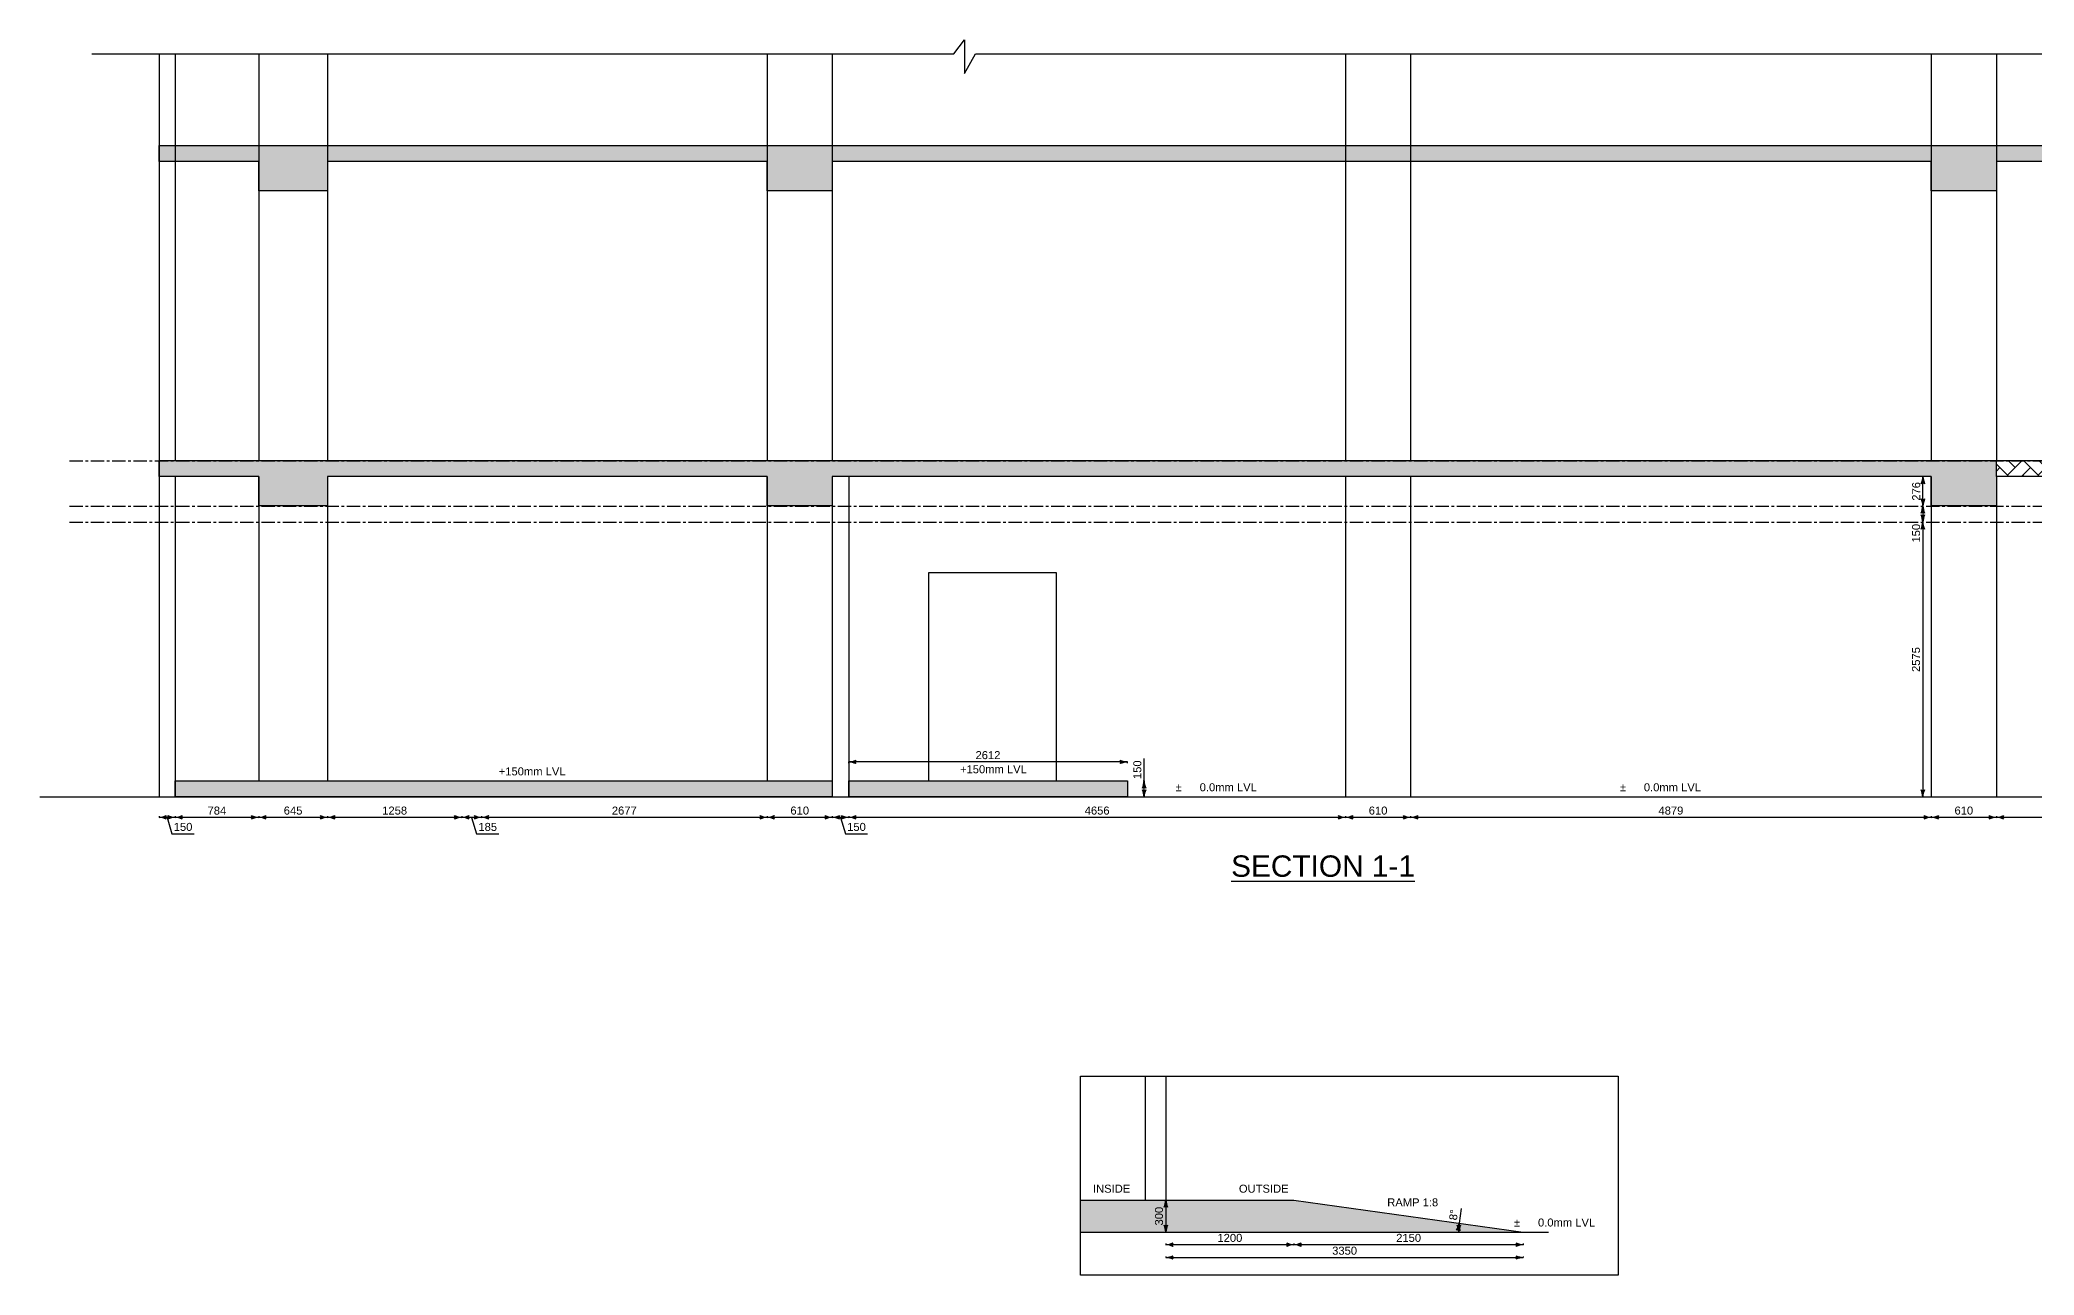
# Model space of a CAD drawing. Header units: millimetres. Extents: x 68727 to 319899, y -4876 to 265722.
# Drawn here: x 229846 to 248535, y 66650 to 78218 of the extents above; entities that cross this region are included whole.
import ezdxf

# ---------------------------------------------------------------- set-up
doc = ezdxf.new("R2010")
doc.units = ezdxf.units.MM
doc.linetypes.add('CENTER', pattern=[2, 1.25, -0.25, 0.25, -0.25])
doc.linetypes.add('WALL', pattern=[21, 12, -3, 0, -3, 0, -3])
for name, color, linetype in [('CLINE', 5, 'CENTER'), ('COL', 4, 'Continuous'), ('Dimensions', 172, 'Continuous'), ('hatch', 9, 'Continuous'), ('POLY', 6, 'Continuous'), ('TEXT', 2, 'Continuous'), ('TEXTS', 1, 'Continuous')]:
    doc.layers.add(name, color=color, linetype=linetype)
for name, color, linetype, lineweight in [('DIMENTIONS', 7, 'Continuous', 25), ('HACH', 252, 'Continuous', 13), ('wall', 5, 'Continuous', 30), ('wall1', 2, 'WALL', 25)]:
    doc.layers.add(name, color=color, linetype=linetype, lineweight=lineweight)
doc.styles.add('ANNTEXT', font='romans.shx')
doc.styles.get("Standard").update_dxf_attribs({"font": 'arial.ttf'})
doc.dimstyles.new('SC-25', dxfattribs={"dimtxt": 75, "dimasz": 0.4, "dimexe": 1, "dimexo": 100, "dimgap": 25, "dimtad": 1, "dimdec": 0, "dimzin": 0, "dimdsep": 46, "dimtxsty": 'Standard', "dimblk1": 'A1', "dimblk2": 'A1', "dimsah": 1, "dimcen": 0.09, "dimdle": 3, "dimclrd": 1, "dimclre": 1, "dimclrt": 1, "dimadec": 0, "dimazin": 0, "dimtfac": 1, "dimtdec": 0, "dimtofl": 0, "dimtmove": 0, "dimatfit": 2, "dimldrblk": 'A1', "dimfxl": 10, "dimfxlon": 1, "dimtolj": 1, "dimtzin": 0, "dimarcsym": 0})

# ---------------------------------------------------------------- blocks, each defined once
blk = doc.blocks.new('A1')
at = {"layer": 'wall', "color": 1}
for p, q in [((-138, 0), (-167, 40)), ((-167, -40), (-138, 0))]:
    blk.add_line(p, q, dxfattribs=at)
for centre, start, end in [((53, 586), 248, 264.8035), ((53, -586), 95.1965, 112)]:
    blk.add_arc(centre, 589, start, end, dxfattribs=at)
blk = doc.blocks.new('*D488')
at = {"layer": 'Defpoints', "color": 0, "transparency": 16777216}
for p in [(248181, 71128), (250283, 71128), (248181, 70937)]:
    blk.add_point(p, dxfattribs=at)
at = {"layer": 'Dimensions', "color": 1, "lineweight": -2, "transparency": 16777216}
for p, q in [((248181, 70947), (248181, 70936)), ((250283, 70937), (248181, 70937)), ((250283, 70947), (250283, 70936))]:
    blk.add_line(p, q, dxfattribs=at)
at = {"layer": 'Dimensions', "color": 1, "lineweight": -2, "transparency": 16777216, "xscale": 0.4, "yscale": 0.4, "zscale": 0.4, "rotation": 180}
blk.add_blockref('A1', (248181, 70937), dxfattribs=at)
at = {"layer": 'Dimensions', "color": 1, "lineweight": -2, "transparency": 16777216, "xscale": 0.4, "yscale": 0.4, "zscale": 0.4}
blk.add_blockref('A1', (250283, 70937), dxfattribs=at)
at = {"layer": 'Dimensions', "color": 1, "transparency": 16777216, "insert": (249232, 71000), "char_height": 75, "attachment_point": 5}
blk.add_mtext('\\A1;2102', dxfattribs=at)
blk = doc.blocks.new('*D489')
at = {"layer": 'Defpoints', "color": 0, "transparency": 16777216}
for p in [(247571, 71128), (248181, 71128), (247571, 70937)]:
    blk.add_point(p, dxfattribs=at)
at = {"layer": 'Dimensions', "color": 1, "lineweight": -2, "transparency": 16777216}
for p, q in [((247571, 70947), (247571, 70936)), ((248181, 70937), (247571, 70937)), ((248181, 70947), (248181, 70936))]:
    blk.add_line(p, q, dxfattribs=at)
at = {"layer": 'Dimensions', "color": 1, "lineweight": -2, "transparency": 16777216, "xscale": 0.4, "yscale": 0.4, "zscale": 0.4, "rotation": 180}
blk.add_blockref('A1', (247571, 70937), dxfattribs=at)
at = {"layer": 'Dimensions', "color": 1, "lineweight": -2, "transparency": 16777216, "xscale": 0.4, "yscale": 0.4, "zscale": 0.4}
blk.add_blockref('A1', (248181, 70937), dxfattribs=at)
at = {"layer": 'Dimensions', "color": 1, "transparency": 16777216, "insert": (247876, 71000), "char_height": 75, "attachment_point": 5}
blk.add_mtext('\\A1;610', dxfattribs=at)
blk = doc.blocks.new('*D490')
at = {"layer": 'Defpoints', "color": 0, "transparency": 16777216}
for p in [(242692, 71128), (247571, 71128), (242692, 70937)]:
    blk.add_point(p, dxfattribs=at)
at = {"layer": 'Dimensions', "color": 1, "lineweight": -2, "transparency": 16777216}
for p, q in [((242692, 70947), (242692, 70936)), ((247571, 70937), (242692, 70937)), ((247571, 70947), (247571, 70936))]:
    blk.add_line(p, q, dxfattribs=at)
at = {"layer": 'Dimensions', "color": 1, "lineweight": -2, "transparency": 16777216, "xscale": 0.4, "yscale": 0.4, "zscale": 0.4, "rotation": 180}
blk.add_blockref('A1', (242692, 70937), dxfattribs=at)
at = {"layer": 'Dimensions', "color": 1, "lineweight": -2, "transparency": 16777216, "xscale": 0.4, "yscale": 0.4, "zscale": 0.4}
blk.add_blockref('A1', (247571, 70937), dxfattribs=at)
at = {"layer": 'Dimensions', "color": 1, "transparency": 16777216, "insert": (245131, 71000), "char_height": 75, "attachment_point": 5}
blk.add_mtext('\\A1;4879', dxfattribs=at)
blk = doc.blocks.new('*D491')
at = {"layer": 'Defpoints', "color": 0, "transparency": 16777216}
for p in [(242082, 71128), (242692, 71128), (242082, 70937)]:
    blk.add_point(p, dxfattribs=at)
at = {"layer": 'Dimensions', "color": 1, "lineweight": -2, "transparency": 16777216}
for p, q in [((242082, 70947), (242082, 70936)), ((242692, 70937), (242082, 70937)), ((242692, 70947), (242692, 70936))]:
    blk.add_line(p, q, dxfattribs=at)
at = {"layer": 'Dimensions', "color": 1, "lineweight": -2, "transparency": 16777216, "xscale": 0.4, "yscale": 0.4, "zscale": 0.4, "rotation": 180}
blk.add_blockref('A1', (242082, 70937), dxfattribs=at)
at = {"layer": 'Dimensions', "color": 1, "lineweight": -2, "transparency": 16777216, "xscale": 0.4, "yscale": 0.4, "zscale": 0.4}
blk.add_blockref('A1', (242692, 70937), dxfattribs=at)
at = {"layer": 'Dimensions', "color": 1, "transparency": 16777216, "insert": (242387, 71000), "char_height": 75, "attachment_point": 5}
blk.add_mtext('\\A1;610', dxfattribs=at)
blk = doc.blocks.new('*D492')
at = {"layer": 'Defpoints', "color": 0, "transparency": 16777216}
for p in [(237426, 71128), (242082, 71128), (237426, 70937)]:
    blk.add_point(p, dxfattribs=at)
at = {"layer": 'Dimensions', "color": 1, "lineweight": -2, "transparency": 16777216}
for p, q in [((237426, 70947), (237426, 70936)), ((242082, 70937), (237426, 70937)), ((242082, 70947), (242082, 70936))]:
    blk.add_line(p, q, dxfattribs=at)
at = {"layer": 'Dimensions', "color": 1, "lineweight": -2, "transparency": 16777216, "xscale": 0.4, "yscale": 0.4, "zscale": 0.4, "rotation": 180}
blk.add_blockref('A1', (237426, 70937), dxfattribs=at)
at = {"layer": 'Dimensions', "color": 1, "lineweight": -2, "transparency": 16777216, "xscale": 0.4, "yscale": 0.4, "zscale": 0.4}
blk.add_blockref('A1', (242082, 70937), dxfattribs=at)
at = {"layer": 'Dimensions', "color": 1, "transparency": 16777216, "insert": (239754, 71000), "char_height": 75, "attachment_point": 5}
blk.add_mtext('\\A1;4656', dxfattribs=at)
blk = doc.blocks.new('*D493')
at = {"layer": 'Defpoints', "color": 0, "transparency": 16777216}
for p in [(237272, 71128), (237426, 71128), (237272, 70937)]:
    blk.add_point(p, dxfattribs=at)
at = {"layer": 'Dimensions', "color": 1, "lineweight": -2, "transparency": 16777216}
for p, q in [((237272, 70947), (237272, 70936)), ((237425, 70937), (237272, 70937)), ((237349, 70937), (237395, 70784)), ((237426, 70947), (237426, 70936)), ((237395, 70784), (237603, 70784))]:
    blk.add_line(p, q, dxfattribs=at)
at = {"layer": 'Dimensions', "color": 1, "lineweight": -2, "transparency": 16777216, "xscale": 0.4, "yscale": 0.4, "zscale": 0.4, "rotation": 180}
blk.add_blockref('A1', (237272, 70937), dxfattribs=at)
at = {"layer": 'Dimensions', "color": 1, "lineweight": -2, "transparency": 16777216, "xscale": 0.4, "yscale": 0.4, "zscale": 0.4}
blk.add_blockref('A1', (237426, 70937), dxfattribs=at)
at = {"layer": 'Dimensions', "color": 1, "transparency": 16777216, "insert": (237499, 70847), "char_height": 75, "attachment_point": 5}
blk.add_mtext('\\A1;150', dxfattribs=at)
blk = doc.blocks.new('*D494')
at = {"layer": 'Defpoints', "color": 0, "transparency": 16777216}
for p in [(236662, 71278), (237272, 71128), (236662, 70937)]:
    blk.add_point(p, dxfattribs=at)
at = {"layer": 'Dimensions', "color": 1, "lineweight": -2, "transparency": 16777216}
for p, q in [((236662, 70947), (236662, 70936)), ((237272, 70937), (236662, 70937)), ((237272, 70947), (237272, 70936))]:
    blk.add_line(p, q, dxfattribs=at)
at = {"layer": 'Dimensions', "color": 1, "lineweight": -2, "transparency": 16777216, "xscale": 0.4, "yscale": 0.4, "zscale": 0.4, "rotation": 180}
blk.add_blockref('A1', (236662, 70937), dxfattribs=at)
at = {"layer": 'Dimensions', "color": 1, "lineweight": -2, "transparency": 16777216, "xscale": 0.4, "yscale": 0.4, "zscale": 0.4}
blk.add_blockref('A1', (237272, 70937), dxfattribs=at)
at = {"layer": 'Dimensions', "color": 1, "transparency": 16777216, "insert": (236967, 71000), "char_height": 75, "attachment_point": 5}
blk.add_mtext('\\A1;610', dxfattribs=at)
blk = doc.blocks.new('*D495')
at = {"layer": 'Defpoints', "color": 0, "transparency": 16777216}
for p in [(233985, 71278), (236662, 71278), (233985, 70937)]:
    blk.add_point(p, dxfattribs=at)
at = {"layer": 'Dimensions', "color": 1, "lineweight": -2, "transparency": 16777216}
for p, q in [((233985, 70947), (233985, 70936)), ((236662, 70937), (233985, 70937)), ((236662, 70947), (236662, 70936))]:
    blk.add_line(p, q, dxfattribs=at)
at = {"layer": 'Dimensions', "color": 1, "lineweight": -2, "transparency": 16777216, "xscale": 0.4, "yscale": 0.4, "zscale": 0.4, "rotation": 180}
blk.add_blockref('A1', (233985, 70937), dxfattribs=at)
at = {"layer": 'Dimensions', "color": 1, "lineweight": -2, "transparency": 16777216, "xscale": 0.4, "yscale": 0.4, "zscale": 0.4}
blk.add_blockref('A1', (236662, 70937), dxfattribs=at)
at = {"layer": 'Dimensions', "color": 1, "transparency": 16777216, "insert": (235323, 71000), "char_height": 75, "attachment_point": 5}
blk.add_mtext('\\A1;2677', dxfattribs=at)
blk = doc.blocks.new('*D496')
at = {"layer": 'Defpoints', "color": 0, "transparency": 16777216}
for p in [(233800, 71278), (233985, 71278), (233800, 70937)]:
    blk.add_point(p, dxfattribs=at)
at = {"layer": 'Dimensions', "color": 1, "lineweight": -2, "transparency": 16777216}
for p, q in [((233800, 70947), (233800, 70936)), ((233985, 70937), (233800, 70937)), ((233892, 70937), (233938, 70784)), ((233985, 70947), (233985, 70936)), ((233938, 70784), (234148, 70784))]:
    blk.add_line(p, q, dxfattribs=at)
at = {"layer": 'Dimensions', "color": 1, "lineweight": -2, "transparency": 16777216, "xscale": 0.4, "yscale": 0.4, "zscale": 0.4, "rotation": 180}
blk.add_blockref('A1', (233800, 70937), dxfattribs=at)
at = {"layer": 'Dimensions', "color": 1, "lineweight": -2, "transparency": 16777216, "xscale": 0.4, "yscale": 0.4, "zscale": 0.4}
blk.add_blockref('A1', (233985, 70937), dxfattribs=at)
at = {"layer": 'Dimensions', "color": 1, "transparency": 16777216, "insert": (234043, 70847), "char_height": 75, "attachment_point": 5}
blk.add_mtext('\\A1;185', dxfattribs=at)
blk = doc.blocks.new('*D497')
at = {"layer": 'Defpoints', "color": 0, "transparency": 16777216}
for p in [(232542, 71278), (233800, 71278), (232542, 70937)]:
    blk.add_point(p, dxfattribs=at)
at = {"layer": 'Dimensions', "color": 1, "lineweight": -2, "transparency": 16777216}
for p, q in [((232542, 70947), (232542, 70936)), ((233800, 70937), (232542, 70937)), ((233800, 70947), (233800, 70936))]:
    blk.add_line(p, q, dxfattribs=at)
at = {"layer": 'Dimensions', "color": 1, "lineweight": -2, "transparency": 16777216, "xscale": 0.4, "yscale": 0.4, "zscale": 0.4, "rotation": 180}
blk.add_blockref('A1', (232542, 70937), dxfattribs=at)
at = {"layer": 'Dimensions', "color": 1, "lineweight": -2, "transparency": 16777216, "xscale": 0.4, "yscale": 0.4, "zscale": 0.4}
blk.add_blockref('A1', (233800, 70937), dxfattribs=at)
at = {"layer": 'Dimensions', "color": 1, "transparency": 16777216, "insert": (233171, 71000), "char_height": 75, "attachment_point": 5}
blk.add_mtext('\\A1;1258', dxfattribs=at)
blk = doc.blocks.new('*D498')
at = {"layer": 'Defpoints', "color": 0, "transparency": 16777216}
for p in [(231897, 71278), (232542, 71278), (231897, 70937)]:
    blk.add_point(p, dxfattribs=at)
at = {"layer": 'Dimensions', "color": 1, "lineweight": -2, "transparency": 16777216}
for p, q in [((231897, 70947), (231897, 70936)), ((232542, 70937), (231897, 70937)), ((232542, 70947), (232542, 70936))]:
    blk.add_line(p, q, dxfattribs=at)
at = {"layer": 'Dimensions', "color": 1, "lineweight": -2, "transparency": 16777216, "xscale": 0.4, "yscale": 0.4, "zscale": 0.4, "rotation": 180}
blk.add_blockref('A1', (231897, 70937), dxfattribs=at)
at = {"layer": 'Dimensions', "color": 1, "lineweight": -2, "transparency": 16777216, "xscale": 0.4, "yscale": 0.4, "zscale": 0.4}
blk.add_blockref('A1', (232542, 70937), dxfattribs=at)
at = {"layer": 'Dimensions', "color": 1, "transparency": 16777216, "insert": (232219, 71000), "char_height": 75, "attachment_point": 5}
blk.add_mtext('\\A1;645', dxfattribs=at)
blk = doc.blocks.new('*D499')
at = {"layer": 'Defpoints', "color": 0, "transparency": 16777216}
for p in [(231113, 71278), (231897, 71278), (231113, 70937)]:
    blk.add_point(p, dxfattribs=at)
at = {"layer": 'Dimensions', "color": 1, "lineweight": -2, "transparency": 16777216}
for p, q in [((231113, 70947), (231113, 70936)), ((231897, 70937), (231113, 70937)), ((231897, 70947), (231897, 70936))]:
    blk.add_line(p, q, dxfattribs=at)
at = {"layer": 'Dimensions', "color": 1, "lineweight": -2, "transparency": 16777216, "xscale": 0.4, "yscale": 0.4, "zscale": 0.4, "rotation": 180}
blk.add_blockref('A1', (231113, 70937), dxfattribs=at)
at = {"layer": 'Dimensions', "color": 1, "lineweight": -2, "transparency": 16777216, "xscale": 0.4, "yscale": 0.4, "zscale": 0.4}
blk.add_blockref('A1', (231897, 70937), dxfattribs=at)
at = {"layer": 'Dimensions', "color": 1, "transparency": 16777216, "insert": (231505, 71000), "char_height": 75, "attachment_point": 5}
blk.add_mtext('\\A1;784', dxfattribs=at)
blk = doc.blocks.new('*D500')
at = {"layer": 'Defpoints', "color": 0, "transparency": 16777216}
for p in [(231113, 71278), (230963, 71128), (230963, 70937)]:
    blk.add_point(p, dxfattribs=at)
at = {"layer": 'Dimensions', "color": 1, "lineweight": -2, "transparency": 16777216}
for p, q in [((230963, 70947), (230963, 70936)), ((231113, 70937), (230963, 70937)), ((231038, 70937), (231084, 70784)), ((231113, 70947), (231113, 70936)), ((231084, 70784), (231292, 70784))]:
    blk.add_line(p, q, dxfattribs=at)
at = {"layer": 'Dimensions', "color": 1, "lineweight": -2, "transparency": 16777216, "xscale": 0.4, "yscale": 0.4, "zscale": 0.4, "rotation": 180}
blk.add_blockref('A1', (230963, 70937), dxfattribs=at)
at = {"layer": 'Dimensions', "color": 1, "lineweight": -2, "transparency": 16777216, "xscale": 0.4, "yscale": 0.4, "zscale": 0.4}
blk.add_blockref('A1', (231113, 70937), dxfattribs=at)
at = {"layer": 'Dimensions', "color": 1, "transparency": 16777216, "insert": (231188, 70847), "char_height": 75, "attachment_point": 5}
blk.add_mtext('\\A1;150', dxfattribs=at)
blk = doc.blocks.new('*D501')
at = {"layer": 'Defpoints', "color": 0, "transparency": 16777216}
for p in [(240037, 71278), (240194, 71278), (240037, 71128)]:
    blk.add_point(p, dxfattribs=at)
at = {"layer": 'Dimensions', "color": 1, "lineweight": -2, "transparency": 16777216}
for p, q in [((240194, 71278), (240194, 71487)), ((240184, 71278), (240195, 71278)), ((240194, 71129), (240194, 71278)), ((240184, 71128), (240195, 71128))]:
    blk.add_line(p, q, dxfattribs=at)
at = {"layer": 'Dimensions', "color": 1, "lineweight": -2, "transparency": 16777216, "xscale": 0.4, "yscale": 0.4, "zscale": 0.4}
for p, rotation in [((240194, 71278), 90), ((240194, 71128), 270)]:
    blk.add_blockref('A1', p, dxfattribs=dict(at, rotation=rotation))
at = {"layer": 'Dimensions', "color": 1, "transparency": 16777216, "insert": (240131, 71383), "char_height": 75, "attachment_point": 5, "rotation": 90}
blk.add_mtext('\\A1;150', dxfattribs=at)
blk = doc.blocks.new('*D502')
at = {"layer": 'Defpoints', "color": 0, "transparency": 16777216}
for p in [(237426, 71456), (237426, 71278), (240037, 71278)]:
    blk.add_point(p, dxfattribs=at)
at = {"layer": 'Dimensions', "color": 1, "lineweight": -2, "transparency": 16777216}
for p, q in [((237426, 71446), (237426, 71457)), ((240037, 71456), (237426, 71456)), ((240037, 71446), (240037, 71457))]:
    blk.add_line(p, q, dxfattribs=at)
at = {"layer": 'Dimensions', "color": 1, "lineweight": -2, "transparency": 16777216, "xscale": 0.4, "yscale": 0.4, "zscale": 0.4, "rotation": 180}
blk.add_blockref('A1', (237426, 71456), dxfattribs=at)
at = {"layer": 'Dimensions', "color": 1, "lineweight": -2, "transparency": 16777216, "xscale": 0.4, "yscale": 0.4, "zscale": 0.4}
blk.add_blockref('A1', (240037, 71456), dxfattribs=at)
at = {"layer": 'Dimensions', "color": 1, "transparency": 16777216, "insert": (238731, 71519), "char_height": 75, "attachment_point": 5}
blk.add_mtext('\\A1;2612', dxfattribs=at)
blk = doc.blocks.new('*D882')
at = {"layer": 'Defpoints', "color": 0, "transparency": 16777216}
for p in [(240398, 67352), (240398, 67052), (240398, 67052)]:
    blk.add_point(p, dxfattribs=at)
at = {"layer": 'POLY', "color": 1, "lineweight": -2, "transparency": 16777216}
for p, q in [((240398, 67352), (240399, 67352)), ((240398, 67352), (240398, 67052)), ((240398, 67052), (240399, 67052))]:
    blk.add_line(p, q, dxfattribs=at)
at = {"layer": 'POLY', "color": 1, "lineweight": -2, "transparency": 16777216, "xscale": 0.4, "yscale": 0.4, "zscale": 0.4}
for p, rotation in [((240398, 67352), 90), ((240398, 67052), 270)]:
    blk.add_blockref('A1', p, dxfattribs=dict(at, rotation=rotation))
at = {"layer": 'POLY', "color": 1, "transparency": 16777216, "insert": (240334, 67202), "char_height": 75, "attachment_point": 5, "rotation": 90}
blk.add_mtext('\\A1;300', dxfattribs=at)
blk = doc.blocks.new('*D883')
at = {"layer": 'Defpoints', "color": 0, "transparency": 16777216}
for p in [(240398, 67352), (241598, 67352), (241598, 66935)]:
    blk.add_point(p, dxfattribs=at)
at = {"layer": 'POLY', "color": 1, "lineweight": -2, "transparency": 16777216}
for p, q in [((240398, 66945), (240398, 66934)), ((240398, 66935), (241597, 66935)), ((241598, 66945), (241598, 66934))]:
    blk.add_line(p, q, dxfattribs=at)
at = {"layer": 'POLY', "color": 1, "lineweight": -2, "transparency": 16777216, "xscale": 0.4, "yscale": 0.4, "zscale": 0.4, "rotation": 180}
blk.add_blockref('A1', (240398, 66935), dxfattribs=at)
at = {"layer": 'POLY', "color": 1, "lineweight": -2, "transparency": 16777216, "xscale": 0.4, "yscale": 0.4, "zscale": 0.4}
blk.add_blockref('A1', (241598, 66935), dxfattribs=at)
at = {"layer": 'POLY', "color": 1, "transparency": 16777216, "insert": (240998, 66998), "char_height": 75, "attachment_point": 5}
blk.add_mtext('\\A1;1200', dxfattribs=at)
blk = doc.blocks.new('*D884')
at = {"layer": 'Defpoints', "color": 0, "transparency": 16777216}
for p in [(241598, 67352), (243748, 67052), (243748, 66935)]:
    blk.add_point(p, dxfattribs=at)
at = {"layer": 'POLY', "color": 1, "lineweight": -2, "transparency": 16777216}
for p, q in [((241598, 66945), (241598, 66934)), ((241598, 66935), (243747, 66935)), ((243748, 66945), (243748, 66934))]:
    blk.add_line(p, q, dxfattribs=at)
at = {"layer": 'POLY', "color": 1, "lineweight": -2, "transparency": 16777216, "xscale": 0.4, "yscale": 0.4, "zscale": 0.4, "rotation": 180}
blk.add_blockref('A1', (241598, 66935), dxfattribs=at)
at = {"layer": 'POLY', "color": 1, "lineweight": -2, "transparency": 16777216, "xscale": 0.4, "yscale": 0.4, "zscale": 0.4}
blk.add_blockref('A1', (243748, 66935), dxfattribs=at)
at = {"layer": 'POLY', "color": 1, "transparency": 16777216, "insert": (242673, 66998), "char_height": 75, "attachment_point": 5}
blk.add_mtext('\\A1;2150', dxfattribs=at)
blk = doc.blocks.new('*D885')
at = {"layer": 'Defpoints', "color": 0, "transparency": 16777216}
for p in [(240398, 67352), (243748, 67052), (243748, 66815)]:
    blk.add_point(p, dxfattribs=at)
at = {"layer": 'POLY', "color": 1, "lineweight": -2, "transparency": 16777216}
for p, q in [((240398, 66825), (240398, 66814)), ((240398, 66815), (243747, 66815)), ((243748, 66825), (243748, 66814))]:
    blk.add_line(p, q, dxfattribs=at)
at = {"layer": 'POLY', "color": 1, "lineweight": -2, "transparency": 16777216, "xscale": 0.4, "yscale": 0.4, "zscale": 0.4, "rotation": 180}
blk.add_blockref('A1', (240398, 66815), dxfattribs=at)
at = {"layer": 'POLY', "color": 1, "lineweight": -2, "transparency": 16777216, "xscale": 0.4, "yscale": 0.4, "zscale": 0.4}
blk.add_blockref('A1', (243748, 66815), dxfattribs=at)
at = {"layer": 'POLY', "color": 1, "transparency": 16777216, "insert": (242073, 66878), "char_height": 75, "attachment_point": 5}
blk.add_mtext('\\A1;3350', dxfattribs=at)
blk = doc.blocks.new('*D886')
at = {"layer": 'Defpoints', "color": 0, "transparency": 16777216}
for p in [(240398, 67352), (240398, 67052), (240399, 67052)]:
    blk.add_point(p, dxfattribs=at)
at = {"layer": 'POLY', "color": 1, "lineweight": -2, "transparency": 16777216}
for p, q in [((240398, 67352), (240397, 67352)), ((240398, 67351), (240398, 67052)), ((240398, 67052), (240397, 67052))]:
    blk.add_line(p, q, dxfattribs=at)
at = {"layer": 'POLY', "color": 1, "lineweight": -2, "transparency": 16777216, "xscale": 0.4, "yscale": 0.4, "zscale": 0.4}
for p, rotation in [((240398, 67352), 90), ((240398, 67052), 270)]:
    blk.add_blockref('A1', p, dxfattribs=dict(at, rotation=rotation))
at = {"layer": 'POLY', "color": 1, "transparency": 16777216, "insert": (240334, 67202), "char_height": 75, "attachment_point": 5, "rotation": 90}
blk.add_mtext('\\A1;300', dxfattribs=at)
blk = doc.blocks.new('*D887')
at = {"layer": 'Defpoints', "color": 0, "transparency": 16777216}
for p in [(247493, 74128), (247571, 74128), (247571, 73853)]:
    blk.add_point(p, dxfattribs=at)
at = {"layer": 'POLY', "color": 1, "lineweight": -2, "transparency": 16777216}
for p, q in [((247493, 74128), (247492, 74128)), ((247493, 73853), (247493, 74128)), ((247493, 73853), (247492, 73853))]:
    blk.add_line(p, q, dxfattribs=at)
at = {"layer": 'POLY', "color": 1, "lineweight": -2, "transparency": 16777216, "xscale": 0.4, "yscale": 0.4, "zscale": 0.4}
for p, rotation in [((247493, 74128), 90), ((247493, 73853), 270)]:
    blk.add_blockref('A1', p, dxfattribs=dict(at, rotation=rotation))
at = {"layer": 'POLY', "color": 1, "transparency": 16777216, "insert": (247430, 73990), "char_height": 75, "attachment_point": 5, "rotation": 90}
blk.add_mtext('\\A1;276', dxfattribs=at)
blk = doc.blocks.new('*D888')
at = {"layer": 'Defpoints', "color": 0, "transparency": 16777216}
for p in [(247571, 73853), (247492, 73703), (247571, 73703)]:
    blk.add_point(p, dxfattribs=at)
at = {"layer": 'POLY', "color": 1, "lineweight": -2, "transparency": 16777216}
for p, q in [((247492, 73853), (247491, 73853)), ((247492, 73853), (247492, 73703)), ((247492, 73703), (247491, 73703)), ((247492, 73703), (247492, 73494))]:
    blk.add_line(p, q, dxfattribs=at)
at = {"layer": 'POLY', "color": 1, "lineweight": -2, "transparency": 16777216, "xscale": 0.4, "yscale": 0.4, "zscale": 0.4}
for p, rotation in [((247492, 73853), 90), ((247492, 73703), 270)]:
    blk.add_blockref('A1', p, dxfattribs=dict(at, rotation=rotation))
at = {"layer": 'POLY', "color": 1, "transparency": 16777216, "insert": (247429, 73598), "char_height": 75, "attachment_point": 5, "rotation": 90}
blk.add_mtext('\\A1;150', dxfattribs=at)
blk = doc.blocks.new('*D889')
at = {"layer": 'Defpoints', "color": 0, "transparency": 16777216}
for p in [(247571, 73703), (247491, 71128), (247571, 71128)]:
    blk.add_point(p, dxfattribs=at)
at = {"layer": 'POLY', "color": 1, "lineweight": -2, "transparency": 16777216}
for p, q in [((247491, 73703), (247490, 73703)), ((247491, 73702), (247491, 71129)), ((247491, 71128), (247490, 71128))]:
    blk.add_line(p, q, dxfattribs=at)
at = {"layer": 'POLY', "color": 1, "lineweight": -2, "transparency": 16777216, "xscale": 0.4, "yscale": 0.4, "zscale": 0.4}
for p, rotation in [((247491, 73703), 90), ((247491, 71128), 270)]:
    blk.add_blockref('A1', p, dxfattribs=dict(at, rotation=rotation))
at = {"layer": 'POLY', "color": 1, "transparency": 16777216, "insert": (247428, 72415), "char_height": 75, "attachment_point": 5, "rotation": 90}
blk.add_mtext('\\A1;2575', dxfattribs=at)
blk = doc.blocks.new('*D958')
at = {"color": 1, "lineweight": -2, "transparency": 16777216}
blk.add_line((243149, 67136), (243168, 67274), dxfattribs=at)
for start, end in [(172.0944, 179.9621), (172.0186, 172.0565)]:
    blk.add_arc((243748, 67052), 605, start, end, dxfattribs=at)
at = {"layer": 'Defpoints', "color": 0, "transparency": 16777216}
for p in [(241598, 67352), (239600, 67052), (243143, 67080), (243748, 67052), (243984, 67052)]:
    blk.add_point(p, dxfattribs=at)
at = {"color": 1, "lineweight": -2, "transparency": 16777216, "xscale": 0.4, "yscale": 0.4, "zscale": 0.4}
for p, rotation in [((243148, 67136), 82.07547278390467), ((243143, 67052), 269.9810554055027)]:
    blk.add_blockref('A1', p, dxfattribs=dict(at, rotation=rotation))
at = {"color": 1, "transparency": 16777216, "insert": (243095, 67214), "char_height": 75, "attachment_point": 5, "rotation": 82.0186}
blk.add_mtext('\\A1;8°', dxfattribs=at)

msp = doc.modelspace()

# ---------------------------------------------------------------- hatches: boundary and pattern name
at = {"layer": 'HACH'}
h = msp.add_hatch(color=256, dxfattribs=at)
h.dxf.hatch_style = 1
h.paths.add_polyline_path([(230963, 77228.2), (250893, 77228.2), (250893, 76803.2), (250283, 76803.2), (250283, 77078.2), (248181, 77078.2), (248181, 76803.2), (247571, 76803.2), (247571, 77078.2), (242692, 77078.2), (242082, 77078.2), (237272, 77078.2), (237272, 76803.2), (236662, 76803.2), (236662, 77078.2), (232542, 77078.2), (232542, 76803.2), (231897, 76803.2), (231897, 77078.2), (230963, 77078.2)])
h = msp.add_hatch(color=256, dxfattribs=at)
h.dxf.hatch_style = 1
h.paths.add_polyline_path([(230963, 74278.2), (230963, 74128.2), (231897, 74128.2), (231897, 73853.2), (232542, 73853.2), (232542, 74128.2), (236662, 74128.2), (236662, 73853.2), (237272, 73853.2), (237272, 74128.2), (242082, 74128.2), (242692, 74128.2), (247571, 74128.2), (247571, 73853.2), (248181, 73853.2), (248181, 74128.2), (248181, 74278.2)])
h = msp.add_hatch(dxfattribs=at)
h.set_pattern_fill('AR-HBONE', color=256)
h.paths.add_polyline_path([(248181, 74278.2), (250893, 74278.2), (250893, 74128.2), (248181, 74128.2)])
h = msp.add_hatch(color=256, dxfattribs=at)
h.dxf.hatch_style = 1
h.paths.add_polyline_path([(231113, 71128.2), (237272, 71128.2), (237272, 71278.2), (231113, 71278.2)])
h = msp.add_hatch(color=256, dxfattribs=at)
h.dxf.hatch_style = 1
h.paths.add_polyline_path([(237425.6, 71128.2), (240037.1, 71128.2), (240037.1, 71278.2), (237425.6, 71278.2)])
h = msp.add_hatch(color=256, dxfattribs=at)
h.dxf.hatch_style = 1
h.paths.add_polyline_path([(243747.5, 67052.1), (241597.5, 67352.1), (240397.5, 67352.1), (239599.6, 67352.1), (239599.6, 67052.1)])

# ---------------------------------------------------------------- linework, layer by layer
at = {"lineweight": 30}
for p, q in [((229846.2, 71128.2), (257697.1, 71128.2)), ((239599.6, 67052.1), (243984.1, 67052.1))]:
    msp.add_line(p, q, dxfattribs=at)
at = {"layer": 'CLINE', "ltscale": 100}
for points in [[(230123.6, 74277.5), (255628.5, 74277.5)], [(230123.6, 73852.5), (255628.5, 73852.5)], [(230123.6, 73702.5), (255628.5, 73702.5)]]:
    msp.add_lwpolyline(points, dxfattribs=at)
at = {"layer": 'COL', "color": 5}
msp.add_line((239599.6, 67352.1), (240397.5, 67352.1), dxfattribs=at)
at = {"layer": 'COL'}
msp.add_lwpolyline([(230963, 77228.2), (250893, 77228.2), (250893, 76803.2), (250283, 76803.2), (250283, 77078.2), (248181, 77078.2), (248181, 76803.2), (247571, 76803.2), (247571, 77078.2), (242692, 77078.2), (242692, 77078.2), (242082, 77078.2), (242082, 77078.2), (237272, 77078.2), (237272, 76803.2), (236662, 76803.2), (236662, 77078.2), (232542, 77078.2), (232542, 76803.2), (231897, 76803.2), (231897, 77078.2), (230963, 77078.2)], close=True, dxfattribs=at)
for points in [[(248181, 74128.2), (248181, 74128.2), (248181, 73853.2), (247571, 73853.2), (247571, 74128.2), (242692, 74128.2), (242692, 74128.2), (242082, 74128.2), (242082, 74128.2), (237272, 74128.2), (237272, 73853.2), (236662, 73853.2), (236662, 74128.2), (232542, 74128.2), (232542, 73853.2), (231897, 73853.2), (231897, 74128.2), (230963, 74128.2), (230963, 74278.2), (248181, 74278.2)], [(248181, 74128.2), (248181, 74278.2)]]:
    msp.add_lwpolyline(points, dxfattribs=at)
at = {"layer": 'COL', "color": 5}
for points in [[(231113, 71278.2), (237272, 71278.2), (237272, 71128.2), (231113, 71128.2)], [(237425.6, 71278.2), (240037.1, 71278.2), (240037.1, 71128.2), (237425.6, 71128.2)]]:
    msp.add_lwpolyline(points, close=True, dxfattribs=at)
msp.add_lwpolyline([(240397.5, 67352.1), (241597.5, 67352.1), (243747.5, 67052.1)], dxfattribs=at)
at = {"layer": 'DIMENTIONS', "color": 8}
for p, q in [((230963, 78086.8), (230963, 71128.2)), ((231113, 78086.8), (231113, 74278.2)), ((231897, 78086.8), (231897, 74278.2)), ((232542, 78086.8), (232542, 74278.2)), ((236662, 78086.8), (236662, 74278.2)), ((237272, 78086.8), (237272, 74278.2)), ((242082, 78086.8), (242082, 74278.2)), ((242692, 78086.8), (242692, 74278.2)), ((247571, 78086.8), (247571, 74278.2)), ((248181, 78086.8), (248181, 74278.2)), ((231113, 74128.2), (231113, 71128.2)), ((231897, 74128.2), (231897, 71278.2)), ((232542, 74128.2), (232542, 71278.2)), ((236662, 74128.2), (236662, 71278.2)), ((237272, 74128.2), (237272, 71128.2)), ((237425.6, 74128.2), (237425.6, 71128.2)), ((242082, 74128.2), (242082, 71128.2)), ((242692, 74128.2), (242692, 71128.2)), ((247571, 74128.2), (247571, 71128.2)), ((248181, 74128.2), (248181, 71128.2)), ((240205, 68512.5), (240205, 67352.1)), ((240397.5, 68512.5), (240397.5, 67352.1))]:
    msp.add_line(p, q, dxfattribs=at)
at = {"layer": 'hatch', "lineweight": 30}
msp.add_lwpolyline([(239372, 71278.2), (239372, 73228.2), (238173, 73228.2), (238173, 71278.2)], dxfattribs=at)
at = {"layer": 'POLY'}
for points in [[(230332.1, 78086.8), (238412.2, 78086.8), (238511.3, 78218.2), (238511.3, 77903.3), (238613.2, 78086.8), (242457.4, 78086.8)], [(242457.4, 78086.8), (249906.7, 78086.8), (250005.8, 78218.2), (250005.8, 77903.3), (250107.6, 78086.8), (255216.4, 78086.8)]]:
    msp.add_lwpolyline(points, dxfattribs=at)
for points in [[(248181, 74278.2), (250893, 74278.2), (250893, 74128.2), (248181, 74128.2)], [(239599.6, 68512.5), (244635.7, 68512.5), (244635.7, 66649.9), (239599.6, 66649.9)]]:
    msp.add_lwpolyline(points, close=True, dxfattribs=at)

# ---------------------------------------------------------------- texts
at = {"color": 7, "insert": (242472.7, 67368.7), "char_height": 75, "attachment_point": 1}
msp.add_mtext_dynamic_manual_height_columns('RAMP 1:8 ', width=24159.375, gutter_width=47.5, heights=[47.9], dxfattribs=at)
at = {"layer": 'TEXT', "color": 3, "char_height": 75, "attachment_point": 1}
for s, width, insert in [('\\pxi-3,l4,qc,t4;+150mm LVL', 932.407, (233955.6, 71405.1)), ('\\pxi-3,l4,qc,t4;+150mm LVL', 932.407, (238278.4, 71424.9)), ('\\pxi-3,l4,t4;%%P^I0.0mm LVL', 1428.288, (240415.1, 71256.1)), ('\\pxi-3,l4,t4;%%P^I0.0mm LVL', 1428.288, (244577.4, 71256.1)), ('\\pxi-3,l4,t4;%%P^I0.0mm LVL', 1428.288, (243585.5, 67179.9))]:
    msp.add_mtext_dynamic_manual_height_columns(s, width=width, gutter_width=12.5, heights=[0], dxfattribs=dict(at, insert=insert))
at = {"layer": 'TEXTS', "linetype": 'Continuous', "lineweight": 25, "char_height": 75, "attachment_point": 1, "rotation": 360}
for s, insert in [('INSIDE', (239714.9, 67496.8)), ('OUTSIDE', (241082.5, 67496.8))]:
    msp.add_mtext_dynamic_manual_height_columns(s, width=578.414, gutter_width=12.5, heights=[0], dxfattribs=dict(at, insert=insert))
at = {"layer": 'wall1', "color": 6, "insert": (241871, 70479), "char_height": 200, "width": 5903.896, "attachment_point": 5, "style": 'ANNTEXT'}
msp.add_mtext('\\pxqc;{\\fArial|b0|i0|c0|p34;\\L\\C4;SECTION 1-1}', dxfattribs=at)

# ---------------------------------------------------------------- dimensions: what is measured, and where the dimension line sits
dim = msp.add_angular_dim_2l(base=(243143.3, 67080), line1=((239599.6, 67052.1), (243984.1, 67052.1)), line2=((241597.5, 67352.1), (243747.5, 67052.1)), dimstyle='SC-25')
dim.commit()
dim.dimension.update_dxf_attribs({"geometry": '*D958', "text_midpoint": (243095.5, 67213.6)})
at = {"layer": 'Dimensions'}
dim = msp.add_linear_dim(base=(237425.6217, 71456.1521), p1=(240037.1381, 71278.1681), p2=(237425.6217, 71278.1681), dimstyle='SC-25', dxfattribs=at)
dim.commit()
dim.dimension.update_dxf_attribs({"geometry": '*D502', "text_midpoint": (238731.3799, 71519.4451)})
dim = msp.add_linear_dim(base=(240194.1, 71278.2), p1=(240037.1, 71128.2), p2=(240037.1, 71278.2), angle=90, dimstyle='SC-25', dxfattribs=at)
dim.commit()
dim.dimension.update_dxf_attribs({"geometry": '*D501', "text_midpoint": (240130.8, 71382.8)})
for base, p1, p2, picture, middle in [((230963, 70937.1), (231113, 71278.2), (230963, 71128.2), '*D500', (231109, 70847)), ((231113, 70937.1), (231897, 71278.2), (231113, 71278.2), '*D499', (231505, 71000.4)), ((231897, 70937.1), (232542, 71278.2), (231897, 71278.2), '*D498', (232219.5, 71000.4)), ((232542, 70937.1), (233800, 71278.2), (232542, 71278.2), '*D497', (233171, 71000.4)), ((233800, 70937.1), (233985, 71278.2), (233800, 71278.2), '*D496', (233963.5, 70847)), ((233985, 70937.1), (236662, 71278.2), (233985, 71278.2), '*D495', (235323.5, 71000.4)), ((236662, 70937.1), (237272, 71128.2), (236662, 71278.2), '*D494', (236967, 71000.4)), ((237425.6, 70937.1), (242082, 71128.2), (237425.6, 71128.2), '*D492', (239753.8, 71000.4)), ((242082, 70937.1), (242692, 71128.2), (242082, 71128.2), '*D491', (242387, 71000.4)), ((242692, 70937.1), (247571, 71128.2), (242692, 71128.2), '*D490', (245131.5, 71000.4)), ((247571, 70937.1), (248181, 71128.2), (247571, 71128.2), '*D489', (247876, 71000.4)), ((248181, 70937.1), (250283, 71128.2), (248181, 71128.2), '*D488', (249232, 71000.4))]:
    dim = msp.add_linear_dim(base=base, p1=p1, p2=p2, dimstyle='SC-25', override={"dimtmove": 1}, dxfattribs=at)
    dim.commit()
    dim.dimension.update_dxf_attribs({"geometry": picture, "text_midpoint": middle})
dim = msp.add_linear_dim(base=(237272, 70937.1), p1=(237425.6, 71128.2), p2=(237272, 71128.2), text='150', dimstyle='SC-25', override={"dimtmove": 1}, dxfattribs=at)
dim.commit()
dim.dimension.update_dxf_attribs({"geometry": '*D493', "text_midpoint": (237419.8, 70847)})
at = {"layer": 'POLY'}
for base, p1, p2, picture, middle in [((247493.5, 74128.2), (247571, 73852.5), (247571, 74128.2), '*D887', (247430.2, 73990.3)), ((240397.5, 67052.1), (240397.5, 67352.1), (240397.5, 67052.1), '*D882', (240334.2, 67202.1)), ((240397.5, 67052.1), (240397.5, 67351.7), (240398.5, 67052.1), '*D886', (240334.2, 67201.9))]:
    dim = msp.add_linear_dim(base=base, p1=p1, p2=p2, angle=90, dimstyle='SC-25', dxfattribs=at)
    dim.commit()
    dim.dimension.update_dxf_attribs({"geometry": picture, "text_midpoint": middle})
for base, p1, p2, text, picture, middle in [((247492.5, 73702.5), (247571, 73853.2), (247571, 73702.5), '150', '*D888', (247429.2, 73597.9)), ((247491.5, 71128.2), (247571, 73702.5), (247571, 71128.2), '2575', '*D889', (247428.2, 72415.3))]:
    dim = msp.add_linear_dim(base=base, p1=p1, p2=p2, angle=90, text=text, dimstyle='SC-25', dxfattribs=at)
    dim.commit()
    dim.dimension.update_dxf_attribs({"geometry": picture, "text_midpoint": middle})
for base, p1, p2, picture, middle in [((241597.5, 66935.2), (240397.5, 67352.1), (241597.5, 67352.1), '*D883', (240997.5, 66998.5)), ((243747.5, 66814.5), (240397.5, 67352.1), (243747.5, 67052.1), '*D885', (242072.5, 66877.8)), ((243747.5, 66935.2), (241597.5, 67352.1), (243747.5, 67052.1), '*D884', (242672.5, 66998.5))]:
    dim = msp.add_linear_dim(base=base, p1=p1, p2=p2, dimstyle='SC-25', dxfattribs=at)
    dim.commit()
    dim.dimension.update_dxf_attribs({"geometry": picture, "text_midpoint": middle})

doc.saveas('drawing.dxf')
